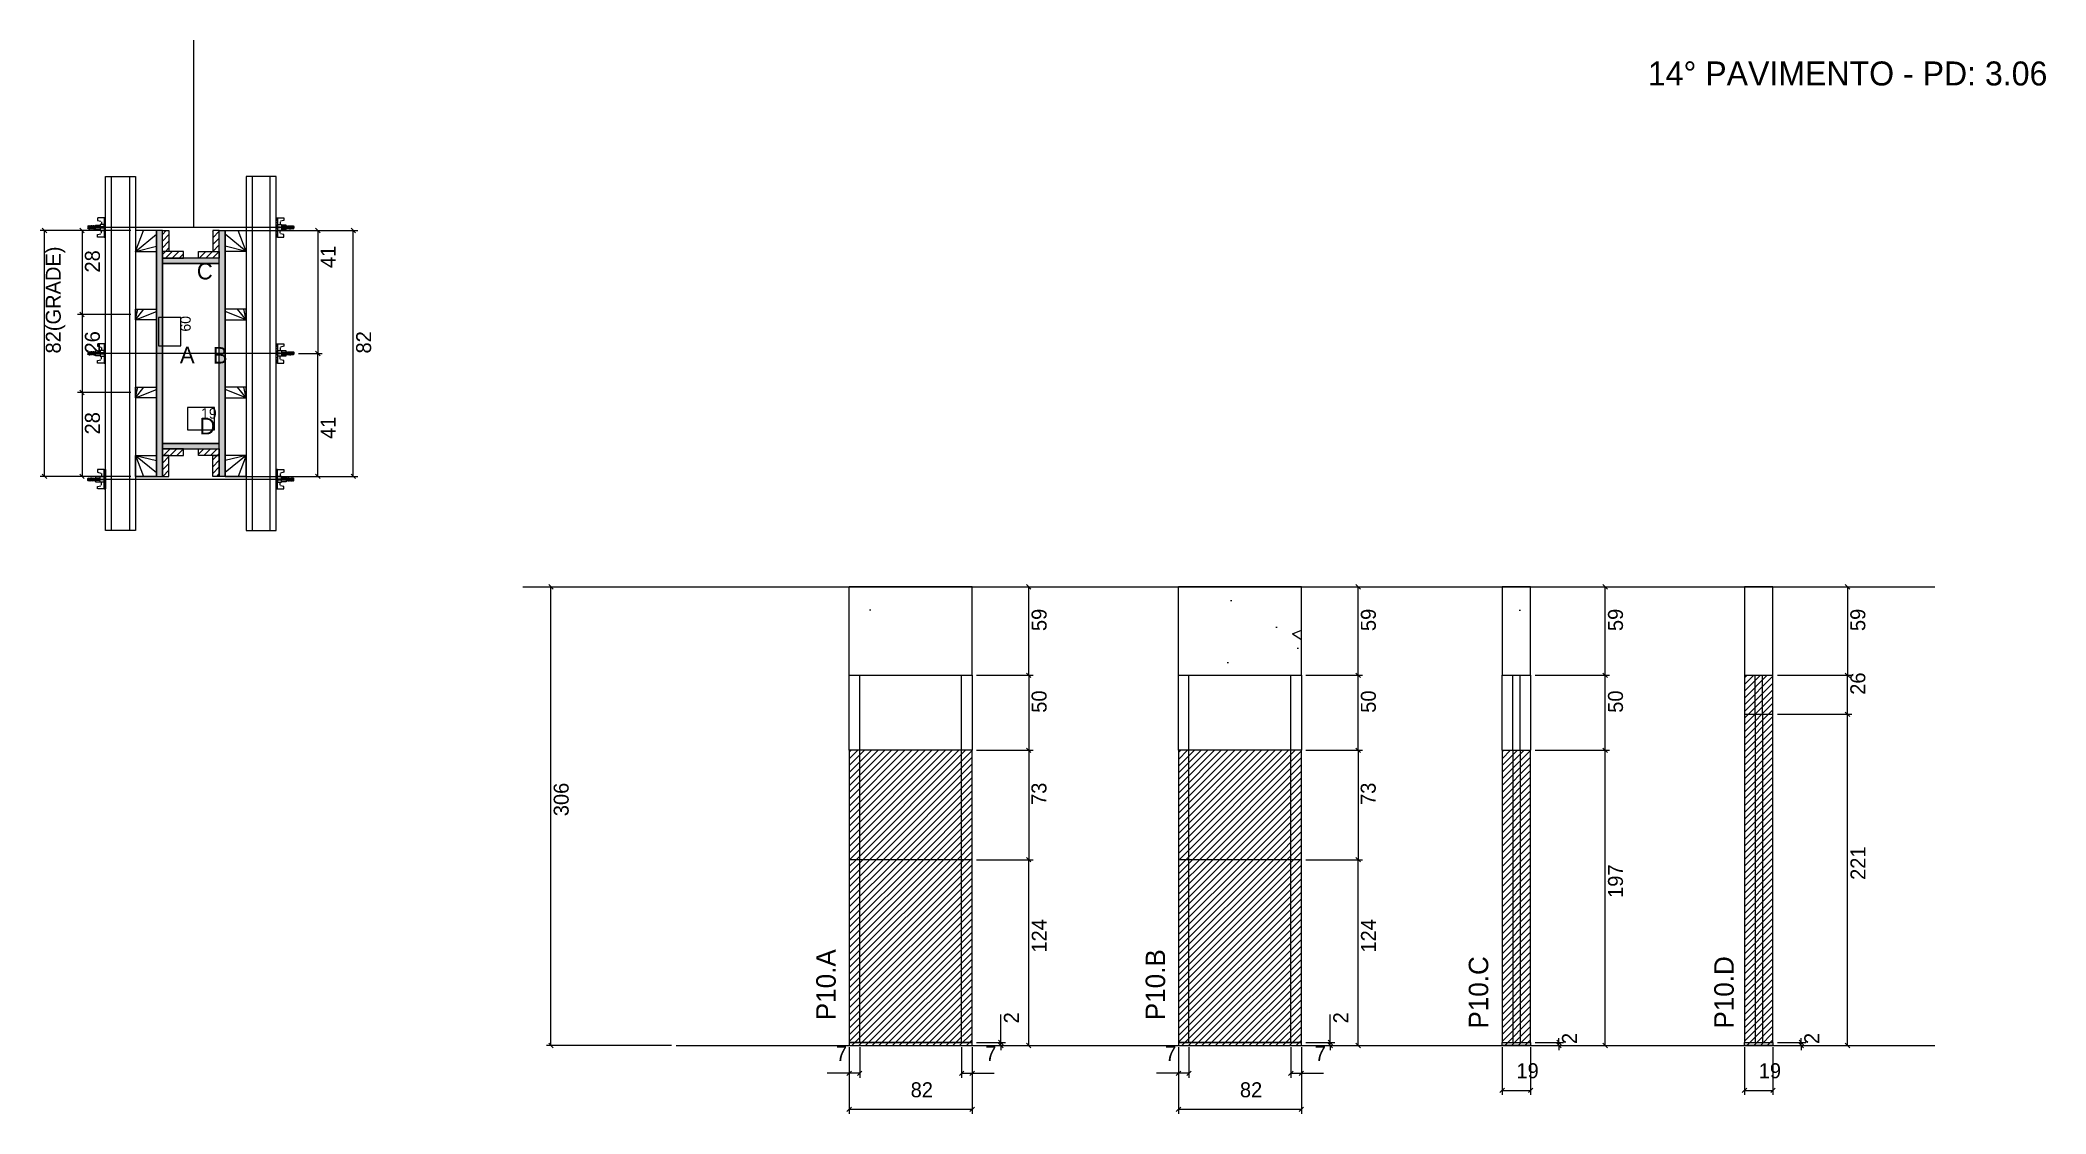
# Model space of a CAD drawing. Header units: metres. Extents: x 4195 to 5533, y 8539 to 9255.
import ezdxf

# ---------------------------------------------------------------- set-up
doc = ezdxf.new("R2010")
doc.units = ezdxf.units.M
for name, color, linetype in [('00 - FELIPE', 7, 'Continuous'), ('CHAPA', 7, 'Continuous'), ('COTA', 7, 'Continuous'), ('Hachura', 7, 'Continuous'), ('Madeira', 7, 'Continuous'), ('NIVEL 2° PAV.', 7, 'Continuous'), ('NOMENCLATURA', 7, 'Continuous'), ('Nível', 7, 'Continuous'), ('Painéis', 7, 'Continuous'), ('Perfil Metálico', 7, 'Continuous'), ('SARR_2.2x7', 7, 'Continuous'), ('SARRAFO', 7, 'Continuous'), ('Texto Seção', 7, 'Continuous'), ('TEXTO_GERAL', 7, 'Continuous')]:
    doc.layers.add(name, color=color, linetype=linetype)

msp = doc.modelspace()

# ---------------------------------------------------------------- hatches: boundary and pattern name
at = {"layer": 'COTA'}
h = msp.add_hatch(dxfattribs=at)
h.set_pattern_fill('AR-CONC')
h.paths.add_polyline_path([(4816.8, 8890.7), (4734.8, 8890.7), (4734.8, 8831.7), (4816.8, 8831.7), (4816.8, 8890.7)])
h = msp.add_hatch(dxfattribs=at)
h.set_pattern_fill('AR-CONC')
h.paths.add_polyline_path([(5036.5, 8890.7), (4954.5, 8890.7), (4954.5, 8831.7), (5025.5, 8831.7), (5036.5, 8831.7), (5036.5, 8890.7)])
h = msp.add_hatch(dxfattribs=at)
h.set_pattern_fill('AR-CONC')
h.paths.add_polyline_path([(5189.5, 8890.7), (5170.5, 8890.7), (5170.5, 8831.7), (5189.5, 8831.7), (5189.5, 8890.7)])
h = msp.add_hatch(dxfattribs=at)
h.set_pattern_fill('AR-CONC')
h.paths.add_polyline_path([(5351.2, 8890.7), (5332.2, 8890.7), (5332.2, 8831.7), (5351.2, 8831.7), (5351.2, 8890.7)])
at = {"layer": 'Hachura'}
h = msp.add_hatch(color=7, dxfattribs=at)
h.dxf.hatch_style = 1
h.paths.add_polyline_path([(4276.5, 9128.4), (4272.5, 9128.4), (4272.5, 8964.4), (4276.5, 8964.4), (4276.5, 9128.4)])
h = msp.add_hatch(color=7, dxfattribs=at)
h.dxf.hatch_style = 1
h.paths.add_polyline_path([(4276.5, 9128.4), (4272.5, 9128.4), (4272.5, 8964.4), (4276.5, 8964.4), (4276.5, 9128.4)])
h = msp.add_hatch(dxfattribs=at)
h.set_pattern_fill('ANSI31')
h.paths.add_polyline_path([(4276.5, 9114.4), (4280.9, 9114.4), (4280.9, 9128.4), (4276.5, 9128.4), (4276.5, 9114.4)])
h = msp.add_hatch(dxfattribs=at)
h.set_pattern_fill('ANSI31')
h.paths.add_polyline_path([(4314.5, 9114.4), (4310.1, 9114.4), (4310.1, 9128.4), (4314.5, 9128.4), (4314.5, 9114.4)])
h = msp.add_hatch(color=7, dxfattribs=at)
h.dxf.hatch_style = 1
h.paths.add_polyline_path([(4314.5, 9128.4), (4318.5, 9128.4), (4318.5, 8964.4), (4314.5, 8964.4), (4314.5, 9128.4)])
h = msp.add_hatch(color=7, dxfattribs=at)
h.dxf.hatch_style = 1
h.paths.add_polyline_path([(4314.5, 9128.4), (4318.5, 9128.4), (4318.5, 8964.4), (4314.5, 8964.4), (4314.5, 9128.4)])
h = msp.add_hatch(dxfattribs=at)
h.set_pattern_fill('ANSI31')
h.paths.add_polyline_path([(4276.5, 9110), (4276.5, 9114.4), (4290.5, 9114.4), (4290.5, 9110), (4276.5, 9110)])
h = msp.add_hatch(dxfattribs=at)
h.set_pattern_fill('ANSI31')
h.paths.add_polyline_path([(4314.5, 9110), (4314.5, 9114.4), (4300.5, 9114.4), (4300.5, 9110), (4314.5, 9110)])
h = msp.add_hatch(color=7, dxfattribs=at)
h.dxf.hatch_style = 1
h.paths.add_polyline_path([(4314.5, 9106.4), (4314.5, 9110), (4276.5, 9110), (4276.5, 9106.4), (4314.5, 9106.4)])
h = msp.add_hatch(color=7, dxfattribs=at)
h.dxf.hatch_style = 1
h.paths.add_polyline_path([(4314.5, 9106.4), (4314.5, 9110), (4276.5, 9110), (4276.5, 9106.4), (4314.5, 9106.4)])
h = msp.add_hatch(color=7, dxfattribs=at)
h.dxf.hatch_style = 1
h.paths.add_polyline_path([(4314.5, 8982.8), (4314.5, 8986.4), (4276.5, 8986.4), (4276.5, 8982.8), (4314.5, 8982.8)])
h = msp.add_hatch(color=7, dxfattribs=at)
h.dxf.hatch_style = 1
h.paths.add_polyline_path([(4314.5, 8982.8), (4314.5, 8986.4), (4276.5, 8986.4), (4276.5, 8982.8), (4314.5, 8982.8)])
h = msp.add_hatch(dxfattribs=at)
h.set_pattern_fill('ANSI31')
h.paths.add_polyline_path([(4276.5, 8978.4), (4276.5, 8982.8), (4290.5, 8982.8), (4290.5, 8978.4), (4276.5, 8978.4)])
h = msp.add_hatch(dxfattribs=at)
h.set_pattern_fill('ANSI31')
h.paths.add_polyline_path([(4314.5, 8978.4), (4314.5, 8982.8), (4300.5, 8982.8), (4300.5, 8978.4), (4314.5, 8978.4)])
h = msp.add_hatch(dxfattribs=at)
h.set_pattern_fill('ANSI31')
h.paths.add_polyline_path([(4276.5, 8978.4), (4280.9, 8978.4), (4280.9, 8964.4), (4276.5, 8964.4), (4276.5, 8978.4)])
h = msp.add_hatch(dxfattribs=at)
h.set_pattern_fill('ANSI31')
h.paths.add_polyline_path([(4314.5, 8978.4), (4310.1, 8978.4), (4310.1, 8964.4), (4314.5, 8964.4), (4314.5, 8978.4)])
h = msp.add_hatch(dxfattribs=at)
h.set_pattern_fill('ANSI31')
h.paths.add_polyline_path([(5351.2, 8584.7), (5351.2, 8831.7), (5332.2, 8831.7), (5332.2, 8584.7), (5351.2, 8584.7)])
h = msp.add_hatch(dxfattribs=at)
h.set_pattern_fill('ANSI31')
h.paths.add_polyline_path([(4816.8, 8708.7), (4816.8, 8781.7), (4734.8, 8781.7), (4734.8, 8708.7), (4816.8, 8708.7), (4816.8, 8708.7)])
h = msp.add_hatch(dxfattribs=at)
h.set_pattern_fill('ANSI31')
h.paths.add_polyline_path([(5036.5, 8708.7), (5036.5, 8781.7), (4954.5, 8781.7), (4954.5, 8708.7), (5036.5, 8708.7), (5036.5, 8708.7)])
h = msp.add_hatch(dxfattribs=at)
h.set_pattern_fill('ANSI31')
h.paths.add_polyline_path([(5189.5, 8584.7), (5189.5, 8781.7), (5170.5, 8781.7), (5170.5, 8584.7), (5189.5, 8584.7)])
h = msp.add_hatch(dxfattribs=at)
h.set_pattern_fill('ANSI31')
h.paths.add_polyline_path([(4816.8, 8708.7), (4734.8, 8708.7), (4734.8, 8584.7), (4816.8, 8584.7), (4816.8, 8708.7), (4816.8, 8708.7)])
h = msp.add_hatch(dxfattribs=at)
h.set_pattern_fill('ANSI31')
h.paths.add_polyline_path([(5036.5, 8708.7), (4954.5, 8708.7), (4954.5, 8584.7), (5036.5, 8584.7), (5036.5, 8708.7)])

# ---------------------------------------------------------------- linework, layer by layer
at = {"layer": '00 - FELIPE', "color": 4, "lineweight": 25}
for p, q in [((5354.2, 8890.7), (5403.9, 8890.7)), ((5400.9, 8890.7), (5400.9, 8831.7)), ((5354.2, 8831.7), (5403.9, 8831.7))]:
    msp.add_line(p, q, dxfattribs=at)
at = {"layer": '00 - FELIPE', "color": 0, "lineweight": 25}
for p, q in [((5402.4, 8889.2), (5399.4, 8892.2)), ((5399.4, 8833.2), (5402.4, 8830.2))]:
    msp.add_line(p, q, dxfattribs=at)
at = {"layer": 'CHAPA', "color": 1, "lineweight": 25}
for points in [[(4276.5, 9128.4), (4272.5, 9128.4), (4272.5, 8964.4), (4276.5, 8964.4)], [(4276.5, 9128.4), (4272.5, 9128.4), (4272.5, 8964.4), (4276.5, 8964.4)], [(4314.5, 9128.4), (4318.5, 9128.4), (4318.5, 8964.4), (4314.5, 8964.4)], [(4314.5, 9128.4), (4318.5, 9128.4), (4318.5, 8964.4), (4314.5, 8964.4)], [(4314.5, 9106.4), (4314.5, 9110), (4276.5, 9110), (4276.5, 9106.4)], [(4314.5, 9106.4), (4314.5, 9110), (4276.5, 9110), (4276.5, 9106.4)], [(4314.5, 8982.8), (4314.5, 8986.4), (4276.5, 8986.4), (4276.5, 8982.8)], [(4314.5, 8982.8), (4314.5, 8986.4), (4276.5, 8986.4), (4276.5, 8982.8)]]:
    msp.add_lwpolyline(points, close=True, dxfattribs=at)
at = {"layer": 'COTA', "color": 241, "lineweight": 25}
for p, q in [((4255.5, 9128.4), (4194.9, 9128.4)), ((4197.9, 8964.4), (4197.9, 9128.4)), ((4255.5, 9128.4), (4219.9, 9128.4)), ((4222.9, 9128.4), (4222.9, 9072.4)), ((4321.5, 9128.4), (4406.9, 9128.4)), ((4355.5, 9128.4), (4383.2, 9128.4)), ((4380.2, 9128.4), (4380.2, 9046.4)), ((4403.9, 8964.4), (4403.9, 9128.4)), ((4255.5, 9072.4), (4219.9, 9072.4)), ((4255.5, 9072.4), (4219.9, 9072.4)), ((4222.9, 9072.4), (4222.9, 9020.4)), ((4367.3, 9046.4), (4383.2, 9046.4)), ((4367.3, 9046.4), (4383.2, 9046.4)), ((4380.2, 8964.4), (4380.2, 9046.4)), ((4255.5, 9020.4), (4219.9, 9020.4)), ((4255.5, 9020.4), (4219.9, 9020.4)), ((4222.9, 9020.4), (4222.9, 8964.4)), ((4255.5, 8964.4), (4194.9, 8964.4)), ((4255.5, 8964.4), (4219.9, 8964.4)), ((4321.5, 8964.4), (4406.9, 8964.4)), ((4355.5, 8964.4), (4383.2, 8964.4)), ((4816.8, 8890.7), (4734.8, 8890.7)), ((4734.8, 8831.7), (4734.8, 8890.7)), ((4816.8, 8831.7), (4816.8, 8890.7)), ((5036.5, 8890.7), (4954.5, 8890.7)), ((4954.5, 8781.7), (4954.5, 8890.7)), ((5036.5, 8831.7), (5036.5, 8890.7))]:
    msp.add_line(p, q, dxfattribs=at)
at = {"layer": 'COTA', "color": 0, "lineweight": 25}
for p, q in [((4199.4, 9126.9), (4196.4, 9129.9)), ((4224.4, 9126.9), (4221.4, 9129.9)), ((4381.7, 9126.9), (4378.7, 9129.9)), ((4405.4, 9126.9), (4402.4, 9129.9)), ((4221.4, 9073.9), (4224.4, 9070.9)), ((4224.4, 9070.9), (4221.4, 9073.9)), ((4381.7, 9044.9), (4378.7, 9047.9)), ((4378.7, 9047.9), (4381.7, 9044.9)), ((4221.4, 9021.9), (4224.4, 9018.9)), ((4224.4, 9018.9), (4221.4, 9021.9)), ((4196.4, 8965.9), (4199.4, 8962.9)), ((4221.4, 8965.9), (4224.4, 8962.9)), ((4378.7, 8965.9), (4381.7, 8962.9)), ((4402.4, 8965.9), (4405.4, 8962.9)), ((4856.1, 8889.2), (4853.1, 8892.2)), ((5240.7, 8889.2), (5237.7, 8892.2)), ((4853.1, 8833.2), (4856.1, 8830.2)), ((5075.9, 8830.2), (5072.9, 8833.2)), ((5237.7, 8833.2), (5240.7, 8830.2)), ((5402.4, 8830.2), (5399.4, 8833.2)), ((5399.4, 8807.2), (5402.4, 8804.2)), ((5402.4, 8804.2), (5399.4, 8807.2)), ((4856.1, 8780.2), (4853.1, 8783.2)), ((5075.9, 8780.2), (5072.9, 8783.2)), ((5072.9, 8783.2), (5075.9, 8780.2)), ((5240.7, 8780.2), (5237.7, 8783.2)), ((4856.1, 8707.2), (4853.1, 8710.2)), ((4853.1, 8710.2), (4856.1, 8707.2)), ((5075.9, 8707.2), (5072.9, 8710.2)), ((5072.9, 8710.2), (5075.9, 8707.2)), ((4834.5, 8588.2), (4837.5, 8585.2)), ((4837.5, 8583.2), (4834.5, 8586.2)), ((4853.1, 8586.2), (4856.1, 8583.2)), ((5054.3, 8588.2), (5057.3, 8585.2)), ((5057.3, 8583.2), (5054.3, 8586.2)), ((5072.9, 8586.2), (5075.9, 8583.2)), ((5206.9, 8588.2), (5209.9, 8585.2)), ((5209.9, 8583.2), (5206.9, 8586.2)), ((5237.7, 8586.2), (5240.7, 8583.2)), ((5368.6, 8588.2), (5371.6, 8585.2)), ((5371.6, 8583.2), (5368.6, 8586.2)), ((5399.4, 8586.2), (5402.4, 8583.2)), ((4736.3, 8567.7), (4733.3, 8564.7)), ((4740.3, 8564.7), (4743.3, 8567.7)), ((4811.3, 8567.7), (4808.3, 8564.7)), ((4815.3, 8564.7), (4818.3, 8567.7)), ((4956, 8567.7), (4953, 8564.7)), ((4960, 8564.7), (4963, 8567.7)), ((5031, 8567.7), (5028, 8564.7)), ((5035, 8564.7), (5038, 8567.7)), ((5172, 8556.3), (5169, 8553.3)), ((5188, 8553.3), (5191, 8556.3)), ((5333.7, 8556.3), (5330.7, 8553.3)), ((5349.7, 8553.3), (5352.7, 8556.3)), ((4736.3, 8543.6), (4733.3, 8540.6)), ((4815.3, 8540.6), (4818.3, 8543.6)), ((4956, 8543.6), (4953, 8540.6)), ((5035, 8540.6), (5038, 8543.6))]:
    msp.add_line(p, q, dxfattribs=at)
at = {"layer": 'COTA', "color": 180, "lineweight": 25}
for p, q in [((4288.9, 9070.5), (4273.9, 9070.5)), ((4273.9, 9070.5), (4273.9, 9051.5)), ((4288.9, 9051.5), (4288.9, 9070.5)), ((4273.9, 9051.5), (4288.9, 9051.5)), ((4311.3, 9010.4), (4293.3, 9010.4)), ((4293.3, 9010.4), (4293.3, 8995.4)), ((4311.3, 8995.4), (4311.3, 9010.4)), ((4293.3, 8995.4), (4311.3, 8995.4))]:
    msp.add_line(p, q, dxfattribs=at)
at = {"layer": 'COTA', "color": 4, "lineweight": 25}
for p, q in [((4819.8, 8890.7), (4857.6, 8890.7)), ((4854.6, 8831.7), (4854.6, 8890.7)), ((5192.5, 8890.7), (5242.2, 8890.7)), ((5239.2, 8831.7), (5239.2, 8890.7)), ((4819.8, 8831.7), (4857.6, 8831.7)), ((5039.5, 8831.7), (5077.4, 8831.7)), ((5074.4, 8781.7), (5074.4, 8831.7)), ((5192.5, 8831.7), (5242.2, 8831.7)), ((5354.2, 8831.7), (5403.9, 8831.7)), ((5400.9, 8805.7), (5400.9, 8831.7)), ((5354.2, 8805.7), (5403.9, 8805.7)), ((5354.2, 8805.7), (5403.9, 8805.7)), ((5400.9, 8584.7), (5400.9, 8805.7)), ((4819.8, 8781.7), (4857.6, 8781.7)), ((4854.6, 8781.7), (4854.6, 8708.7)), ((5039.5, 8781.7), (5077.4, 8781.7)), ((5039.5, 8781.7), (5077.4, 8781.7)), ((5074.4, 8781.7), (5074.4, 8708.7)), ((5192.5, 8781.7), (5242.2, 8781.7)), ((5239.2, 8584.7), (5239.2, 8781.7)), ((4819.8, 8708.7), (4857.6, 8708.7)), ((4819.8, 8708.7), (4857.6, 8708.7)), ((4854.6, 8584.7), (4854.6, 8708.7)), ((5039.5, 8708.7), (5077.4, 8708.7)), ((5039.5, 8708.7), (5077.4, 8708.7)), ((5074.4, 8584.7), (5074.4, 8708.7)), ((4836, 8586.7), (4836, 8605.5)), ((5055.8, 8586.7), (5055.8, 8605.5)), ((4734.8, 8583.7), (4734.8, 8539.1)), ((4734.8, 8581.7), (4734.8, 8563.2)), ((4741.8, 8583.7), (4741.8, 8563.2)), ((4809.8, 8583.7), (4809.8, 8563.2)), ((4816.8, 8583.7), (4816.8, 8539.1)), ((4816.8, 8581.7), (4816.8, 8563.2)), ((4819.8, 8586.7), (4839, 8586.7)), ((4819.8, 8584.7), (4839, 8584.7)), ((4819.8, 8584.7), (4857.6, 8584.7)), ((4836, 8584.7), (4836, 8586.7)), ((4836, 8584.7), (4836, 8581.7)), ((4954.5, 8583.7), (4954.5, 8539.1)), ((4954.5, 8581.7), (4954.5, 8563.2)), ((4961.5, 8583.7), (4961.5, 8563.2)), ((5029.5, 8583.7), (5029.5, 8563.2)), ((5036.5, 8583.7), (5036.5, 8539.1)), ((5036.5, 8581.7), (5036.5, 8563.2)), ((5039.5, 8586.7), (5058.8, 8586.7)), ((5039.5, 8584.7), (5058.8, 8584.7)), ((5039.5, 8584.7), (5077.4, 8584.7)), ((5055.8, 8584.7), (5055.8, 8586.7)), ((5055.8, 8584.7), (5055.8, 8581.7)), ((5170.5, 8583.7), (5170.5, 8551.8)), ((5189.5, 8583.7), (5189.5, 8551.8)), ((5192.5, 8586.7), (5211.4, 8586.7)), ((5192.5, 8584.7), (5211.4, 8584.7)), ((5192.5, 8584.7), (5242.2, 8584.7)), ((5208.4, 8586.7), (5208.4, 8589.7)), ((5208.4, 8584.7), (5208.4, 8586.7)), ((5208.4, 8584.7), (5208.4, 8581.7)), ((5332.2, 8583.7), (5332.2, 8551.8)), ((5351.2, 8583.7), (5351.2, 8551.8)), ((5354.2, 8586.7), (5373.1, 8586.7)), ((5354.2, 8584.7), (5373.1, 8584.7)), ((5354.2, 8584.7), (5403.9, 8584.7)), ((5370.1, 8586.7), (5370.1, 8589.7)), ((5370.1, 8584.7), (5370.1, 8586.7)), ((5370.1, 8584.7), (5370.1, 8581.7)), ((4734.8, 8566.2), (4720.1, 8566.2)), ((4741.8, 8566.2), (4734.8, 8566.2)), ((4809.8, 8566.2), (4816.8, 8566.2)), ((4816.8, 8566.2), (4831.5, 8566.2)), ((4954.5, 8566.2), (4939.8, 8566.2)), ((4961.5, 8566.2), (4954.5, 8566.2)), ((5029.5, 8566.2), (5036.5, 8566.2)), ((5036.5, 8566.2), (5051.2, 8566.2)), ((5170.5, 8554.8), (5189.5, 8554.8)), ((5332.2, 8554.8), (5351.2, 8554.8)), ((4816.8, 8542.1), (4734.8, 8542.1)), ((5036.5, 8542.1), (4954.5, 8542.1))]:
    msp.add_line(p, q, dxfattribs=at)
at = {"layer": 'COTA', "color": 241, "lineweight": 25}
for points in [[(5189.5, 8831.7), (5189.5, 8890.7), (5170.5, 8890.7), (5170.5, 8831.7)], [(5351.2, 8831.7), (5351.2, 8890.7), (5332.2, 8890.7), (5332.2, 8831.7)]]:
    msp.add_lwpolyline(points, dxfattribs=at)
at = {"layer": 'Hachura', "color": 0, "lineweight": 9}
for p, q in [((4227, 9131.5), (4226.7, 9131.2)), ((4226.7, 9131.2), (4226.7, 9129.9)), ((4227, 9129.5), (4226.7, 9129.9)), ((4227.3, 9131.5), (4227, 9131.5)), ((4227, 9129.5), (4227, 9131.5)), ((4227.7, 9129.5), (4227, 9130.8)), ((4227.6, 9129.4), (4227, 9130.6)), ((4227, 9130.1), (4227.3, 9129.4)), ((4227, 9129.8), (4227.1, 9129.5)), ((4227.3, 9131.5), (4228.3, 9129.5)), ((4227.3, 9131.5), (4228.3, 9129.5)), ((4227.4, 9131.5), (4228.5, 9129.4)), ((4228.7, 9129.4), (4227.7, 9131.6)), ((4227.7, 9129.5), (4228.3, 9129.5)), ((4228.5, 9131.5), (4227.8, 9131.5)), ((4228.8, 9129.5), (4227.8, 9131.5)), ((4228.5, 9131.5), (4229.5, 9129.5)), ((4228.6, 9131.5), (4229.7, 9129.4)), ((4229.9, 9129.4), (4228.8, 9131.6)), ((4229.5, 9129.5), (4228.8, 9129.5)), ((4229.7, 9131.5), (4229, 9131.5)), ((4230, 9129.5), (4229, 9131.5)), ((4229.2, 9131.5), (4229, 9131.5)), ((4229.7, 9131.5), (4230.6, 9129.5)), ((4229.7, 9131.5), (4230.8, 9129.4)), ((4231.1, 9129.4), (4230, 9131.6)), ((4230.2, 9129.5), (4230, 9129.5)), ((4230.8, 9131.5), (4230.2, 9131.5)), ((4231.1, 9129.5), (4230.2, 9131.5)), ((4230.2, 9129.5), (4230.6, 9129.5)), ((4230.8, 9131.5), (4231.8, 9129.5)), ((4231.8, 9130.3), (4231.1, 9131.6)), ((4231.1, 9129.5), (4231.8, 9129.5)), ((4231.8, 9130.6), (4231.3, 9131.5)), ((4231.8, 9131.5), (4231.3, 9131.5)), ((4231.8, 9128.8), (4231.8, 9132.1)), ((4231.8, 9128.8), (4231.8, 9132.1)), ((4231.8, 9132.1), (4235, 9132.1)), ((4231.8, 9131.1), (4235, 9131.1)), ((4231.8, 9129.5), (4235, 9129.5)), ((4235, 9128.8), (4231.8, 9128.8)), ((4233.3, 9136.9), (4233.3, 9135.2)), ((4233.3, 9135.2), (4235.5, 9134.6)), ((4238.5, 9136.9), (4233.4, 9136.9)), ((4235, 9132.4), (4235, 9128.5)), ((4237.6, 9132.4), (4235, 9132.4)), ((4235, 9128.5), (4235, 9128.8)), ((4235, 9128.5), (4235, 9128.8)), ((4235, 9128.5), (4237.6, 9128.5)), ((4237.6, 9130.8), (4235.6, 9130.8)), ((4235.6, 9130.2), (4237.6, 9130.2)), ((4235.8, 9134.3), (4235.8, 9132.4)), ((4235.8, 9126.6), (4235.8, 9128.5)), ((4237.6, 9136.9), (4237.6, 9124)), ((4237.6, 9136.9), (4237.6, 9131.7)), ((4237.6, 9136.7), (4238.5, 9136.7)), ((4237.6, 9136.5), (4238.5, 9136.5)), ((4237.6, 9136.2), (4238.5, 9136.2)), ((4237.6, 9135.7), (4238.5, 9135.7)), ((4237.6, 9134.9), (4238.5, 9134.9)), ((4237.6, 9133.5), (4238.5, 9133.5)), ((4237.6, 9130.4), (4237.6, 9132.4)), ((4237.6, 9131.7), (4237.6, 9131.1)), ((4237.6, 9130.4), (4238.5, 9130.4)), ((4237.9, 9131.4), (4237.7, 9131.4)), ((4237.7, 9129.5), (4238.1, 9129.5)), ((4238.3, 9131.4), (4237.9, 9131.4)), ((4238.5, 9124), (4238.5, 9136.9)), ((4238.5, 9124.9), (4238.5, 9132.8)), ((4352.5, 9124), (4352.5, 9136.9)), ((4352.5, 9136.9), (4357.6, 9136.9)), ((4353.4, 9136.7), (4352.5, 9136.7)), ((4353.4, 9136.5), (4352.5, 9136.5)), ((4353.4, 9136.2), (4352.5, 9136.2)), ((4353.4, 9135.7), (4352.5, 9135.7)), ((4353.4, 9134.9), (4352.5, 9134.9)), ((4353.4, 9133.5), (4352.5, 9133.5)), ((4352.5, 9124.9), (4352.5, 9132.8)), ((4353.4, 9130.4), (4352.5, 9130.4)), ((4352.6, 9131.4), (4353.1, 9131.4)), ((4353.3, 9129.5), (4352.8, 9129.5)), ((4353.1, 9131.4), (4353.3, 9131.4)), ((4353.4, 9136.9), (4353.4, 9124)), ((4353.4, 9136.9), (4353.4, 9131.7)), ((4353.4, 9130.4), (4353.4, 9132.4)), ((4353.4, 9132.4), (4356, 9132.4)), ((4353.4, 9131.7), (4353.4, 9131.1)), ((4353.4, 9130.8), (4355.4, 9130.8)), ((4355.4, 9130.2), (4353.4, 9130.2)), ((4356, 9128.5), (4353.4, 9128.5)), ((4355.2, 9134.3), (4355.2, 9132.4)), ((4355.2, 9126.6), (4355.2, 9128.5)), ((4357.6, 9135.2), (4355.4, 9134.6)), ((4356, 9132.4), (4356, 9128.5)), ((4359.2, 9132.1), (4356, 9132.1)), ((4359.2, 9131.1), (4356, 9131.1)), ((4359.2, 9129.5), (4356, 9129.5)), ((4356, 9128.8), (4359.2, 9128.8)), ((4356, 9128.5), (4356, 9128.8)), ((4356, 9128.5), (4356, 9128.8)), ((4357.6, 9136.9), (4357.6, 9135.2)), ((4359.1, 9128.8), (4359.1, 9132.1)), ((4359.2, 9128.8), (4359.2, 9132.1)), ((4359.2, 9130.3), (4359.8, 9131.6)), ((4360.2, 9131.5), (4359.2, 9129.5)), ((4359.2, 9130.6), (4359.6, 9131.5)), ((4359.2, 9131.5), (4359.6, 9131.5)), ((4359.8, 9129.5), (4359.2, 9129.5)), ((4359.8, 9129.5), (4360.8, 9131.5)), ((4359.9, 9129.4), (4361, 9131.6)), ((4361.2, 9131.5), (4360.1, 9129.4)), ((4360.2, 9131.5), (4360.8, 9131.5)), ((4361.3, 9131.5), (4360.4, 9129.5)), ((4360.8, 9129.5), (4360.4, 9129.5)), ((4360.8, 9129.5), (4361, 9129.5)), ((4361, 9129.5), (4362, 9131.5)), ((4361.1, 9129.4), (4362.1, 9131.6)), ((4361.3, 9131.5), (4362, 9131.5)), ((4362.4, 9131.5), (4361.3, 9129.4)), ((4362.5, 9131.5), (4361.5, 9129.5)), ((4361.5, 9129.5), (4362.2, 9129.5)), ((4361.8, 9131.5), (4362, 9131.5)), ((4362.2, 9129.4), (4363.3, 9131.6)), ((4362.2, 9129.5), (4363.1, 9131.5)), ((4362.5, 9131.5), (4363.1, 9131.5)), ((4363.6, 9131.5), (4362.5, 9129.4)), ((4363.6, 9131.5), (4362.7, 9129.5)), ((4363.6, 9131.5), (4362.7, 9129.5)), ((4363.3, 9129.5), (4362.7, 9129.5)), ((4363.3, 9129.5), (4364, 9130.8)), ((4363.4, 9129.4), (4364, 9130.6)), ((4363.6, 9131.5), (4364, 9131.5)), ((4364, 9130.1), (4363.6, 9129.4)), ((4364, 9129.8), (4363.8, 9129.5)), ((4364, 9131.5), (4364.3, 9131.2)), ((4364, 9129.5), (4364, 9131.5)), ((4364, 9129.5), (4364.3, 9129.9)), ((4364.3, 9131.2), (4364.3, 9129.9)), ((4233.3, 9125.7), (4235.5, 9126.2)), ((4233.3, 9124), (4233.3, 9125.7)), ((4237.6, 9124), (4233.3, 9124)), ((4237.6, 9127.4), (4238.5, 9127.4)), ((4237.6, 9126), (4238.5, 9126)), ((4237.6, 9125.1), (4238.5, 9125.1)), ((4237.6, 9124.7), (4238.5, 9124.7)), ((4237.6, 9124.3), (4238.5, 9124.3)), ((4237.6, 9124.1), (4238.5, 9124.1)), ((4237.6, 9124), (4238.5, 9124)), ((4353.4, 9127.4), (4352.5, 9127.4)), ((4353.4, 9126), (4352.5, 9126)), ((4353.4, 9125.1), (4352.5, 9125.1)), ((4353.4, 9124.7), (4352.5, 9124.7)), ((4353.4, 9124.3), (4352.5, 9124.3)), ((4353.4, 9124.1), (4352.5, 9124.1)), ((4353.4, 9124), (4352.5, 9124)), ((4353.4, 9124), (4357.6, 9124)), ((4357.6, 9125.7), (4355.4, 9126.2)), ((4357.6, 9124), (4357.6, 9125.7)), ((4227, 9047.5), (4226.7, 9047.2)), ((4227.3, 9047.5), (4227, 9047.5)), ((4227, 9045.5), (4227, 9047.5)), ((4227.3, 9047.5), (4228.3, 9045.5)), ((4227.3, 9047.5), (4228.3, 9045.5)), ((4227.4, 9047.5), (4228.5, 9045.4)), ((4228.7, 9045.4), (4227.7, 9047.6)), ((4228.5, 9047.5), (4227.8, 9047.5)), ((4228.8, 9045.5), (4227.8, 9047.5)), ((4228.5, 9047.5), (4229.5, 9045.5)), ((4228.6, 9047.5), (4229.7, 9045.4)), ((4229.9, 9045.4), (4228.8, 9047.6)), ((4229.7, 9047.5), (4229, 9047.5)), ((4230, 9045.5), (4229, 9047.5)), ((4229.2, 9047.5), (4229, 9047.5)), ((4229.7, 9047.5), (4230.6, 9045.5)), ((4229.7, 9047.5), (4230.8, 9045.4)), ((4231.1, 9045.4), (4230, 9047.6)), ((4230.8, 9047.5), (4230.2, 9047.5)), ((4231.1, 9045.5), (4230.2, 9047.5)), ((4230.8, 9047.5), (4231.8, 9045.5)), ((4231.8, 9046.3), (4231.1, 9047.6)), ((4231.8, 9046.6), (4231.3, 9047.5)), ((4231.8, 9047.5), (4231.3, 9047.5)), ((4231.8, 9044.8), (4231.8, 9048.1)), ((4231.8, 9044.8), (4231.8, 9048.1)), ((4231.8, 9048.1), (4235, 9048.1)), ((4233.3, 9052.9), (4233.3, 9051.2)), ((4233.3, 9051.2), (4235.5, 9050.6)), ((4238.5, 9052.9), (4233.4, 9052.9)), ((4235, 9048.4), (4235, 9044.5)), ((4237.6, 9048.4), (4235, 9048.4)), ((4235.8, 9050.3), (4235.8, 9048.4)), ((4237.6, 9052.9), (4237.6, 9040)), ((4237.6, 9052.9), (4237.6, 9047.7)), ((4237.6, 9052.7), (4238.5, 9052.7)), ((4237.6, 9052.5), (4238.5, 9052.5)), ((4237.6, 9052.2), (4238.5, 9052.2)), ((4237.6, 9051.7), (4238.5, 9051.7)), ((4237.6, 9050.9), (4238.5, 9050.9)), ((4237.6, 9049.5), (4238.5, 9049.5)), ((4237.6, 9046.4), (4237.6, 9048.4)), ((4237.6, 9047.7), (4237.6, 9047.1)), ((4237.9, 9047.4), (4237.7, 9047.4)), ((4238.3, 9047.4), (4237.9, 9047.4)), ((4238.5, 9040), (4238.5, 9052.9)), ((4238.5, 9040.9), (4238.5, 9048.8)), ((4352.5, 9040), (4352.5, 9052.9)), ((4352.5, 9052.9), (4357.6, 9052.9)), ((4353.4, 9052.7), (4352.5, 9052.7)), ((4353.4, 9052.5), (4352.5, 9052.5)), ((4353.4, 9052.2), (4352.5, 9052.2)), ((4353.4, 9051.7), (4352.5, 9051.7)), ((4353.4, 9050.9), (4352.5, 9050.9)), ((4353.4, 9049.5), (4352.5, 9049.5)), ((4352.5, 9040.9), (4352.5, 9048.8)), ((4352.6, 9047.4), (4353.1, 9047.4)), ((4353.1, 9047.4), (4353.3, 9047.4)), ((4353.4, 9052.9), (4353.4, 9040)), ((4353.4, 9052.9), (4353.4, 9047.7)), ((4353.4, 9046.4), (4353.4, 9048.4)), ((4353.4, 9048.4), (4356, 9048.4)), ((4353.4, 9047.7), (4353.4, 9047.1)), ((4355.2, 9050.3), (4355.2, 9048.4)), ((4357.6, 9051.2), (4355.4, 9050.6)), ((4356, 9048.4), (4356, 9044.5)), ((4359.2, 9048.1), (4356, 9048.1)), ((4357.6, 9052.9), (4357.6, 9051.2)), ((4359.1, 9044.8), (4359.1, 9048.1)), ((4359.2, 9044.8), (4359.2, 9048.1)), ((4359.2, 9046.3), (4359.8, 9047.6)), ((4360.2, 9047.5), (4359.2, 9045.5)), ((4359.2, 9046.6), (4359.6, 9047.5)), ((4359.2, 9047.5), (4359.6, 9047.5)), ((4359.8, 9045.5), (4360.8, 9047.5)), ((4359.9, 9045.4), (4361, 9047.6)), ((4361.2, 9047.5), (4360.1, 9045.4)), ((4360.2, 9047.5), (4360.8, 9047.5)), ((4361.3, 9047.5), (4360.4, 9045.5)), ((4361, 9045.5), (4362, 9047.5)), ((4361.1, 9045.4), (4362.1, 9047.6)), ((4361.3, 9047.5), (4362, 9047.5)), ((4362.4, 9047.5), (4361.3, 9045.4)), ((4362.5, 9047.5), (4361.5, 9045.5)), ((4361.8, 9047.5), (4362, 9047.5)), ((4362.2, 9045.4), (4363.3, 9047.6)), ((4362.2, 9045.5), (4363.1, 9047.5)), ((4362.5, 9047.5), (4363.1, 9047.5)), ((4363.6, 9047.5), (4362.5, 9045.4)), ((4363.6, 9047.5), (4362.7, 9045.5)), ((4363.6, 9047.5), (4362.7, 9045.5)), ((4363.6, 9047.5), (4364, 9047.5)), ((4364, 9047.5), (4364.3, 9047.2)), ((4364, 9045.5), (4364, 9047.5)), ((4226.7, 9047.2), (4226.7, 9045.9)), ((4227, 9045.5), (4226.7, 9045.9)), ((4227.7, 9045.5), (4227, 9046.8)), ((4227.6, 9045.4), (4227, 9046.6)), ((4227, 9046.1), (4227.3, 9045.4)), ((4227, 9045.8), (4227.1, 9045.5)), ((4227.7, 9045.5), (4228.3, 9045.5)), ((4229.5, 9045.5), (4228.8, 9045.5)), ((4230.2, 9045.5), (4230, 9045.5)), ((4230.2, 9045.5), (4230.6, 9045.5)), ((4231.1, 9045.5), (4231.8, 9045.5)), ((4231.8, 9047.1), (4235, 9047.1)), ((4231.8, 9045.5), (4235, 9045.5)), ((4235, 9044.8), (4231.8, 9044.8)), ((4233.3, 9041.7), (4235.5, 9042.2)), ((4233.3, 9040), (4233.3, 9041.7)), ((4237.6, 9040), (4233.3, 9040)), ((4235, 9044.5), (4235, 9044.8)), ((4235, 9044.5), (4235, 9044.8)), ((4235, 9044.5), (4237.6, 9044.5)), ((4237.6, 9046.8), (4235.6, 9046.8)), ((4235.6, 9046.2), (4237.6, 9046.2)), ((4235.8, 9042.6), (4235.8, 9044.5)), ((4237.6, 9046.4), (4238.5, 9046.4)), ((4237.6, 9043.4), (4238.5, 9043.4)), ((4237.6, 9042), (4238.5, 9042)), ((4237.6, 9041.1), (4238.5, 9041.1)), ((4237.6, 9040.7), (4238.5, 9040.7)), ((4237.6, 9040.3), (4238.5, 9040.3)), ((4237.6, 9040.1), (4238.5, 9040.1)), ((4237.6, 9040), (4238.5, 9040)), ((4237.7, 9045.5), (4238.1, 9045.5)), ((4353.4, 9046.4), (4352.5, 9046.4)), ((4353.4, 9043.4), (4352.5, 9043.4)), ((4353.4, 9042), (4352.5, 9042)), ((4353.4, 9041.1), (4352.5, 9041.1)), ((4353.4, 9040.7), (4352.5, 9040.7)), ((4353.4, 9040.3), (4352.5, 9040.3)), ((4353.4, 9040.1), (4352.5, 9040.1)), ((4353.4, 9040), (4352.5, 9040)), ((4353.3, 9045.5), (4352.8, 9045.5)), ((4353.4, 9046.8), (4355.4, 9046.8)), ((4355.4, 9046.2), (4353.4, 9046.2)), ((4356, 9044.5), (4353.4, 9044.5)), ((4353.4, 9040), (4357.6, 9040)), ((4355.2, 9042.6), (4355.2, 9044.5)), ((4357.6, 9041.7), (4355.4, 9042.2)), ((4359.2, 9047.1), (4356, 9047.1)), ((4359.2, 9045.5), (4356, 9045.5)), ((4356, 9044.8), (4359.2, 9044.8)), ((4356, 9044.5), (4356, 9044.8)), ((4356, 9044.5), (4356, 9044.8)), ((4357.6, 9040), (4357.6, 9041.7)), ((4359.8, 9045.5), (4359.2, 9045.5)), ((4360.8, 9045.5), (4360.4, 9045.5)), ((4360.8, 9045.5), (4361, 9045.5)), ((4361.5, 9045.5), (4362.2, 9045.5)), ((4363.3, 9045.5), (4362.7, 9045.5)), ((4363.3, 9045.5), (4364, 9046.8)), ((4363.4, 9045.4), (4364, 9046.6)), ((4364, 9046.1), (4363.6, 9045.4)), ((4364, 9045.8), (4363.8, 9045.5)), ((4364, 9045.5), (4364.3, 9045.9)), ((4364.3, 9047.2), (4364.3, 9045.9)), ((4237.6, 8968.9), (4233.3, 8968.9)), ((4233.3, 8968.9), (4233.3, 8967.2)), ((4233.3, 8967.2), (4235.5, 8966.6)), ((4237.6, 8956), (4237.6, 8968.9)), ((4237.6, 8968.9), (4238.5, 8968.9)), ((4237.6, 8968.7), (4238.5, 8968.7)), ((4237.6, 8968.5), (4238.5, 8968.5)), ((4237.6, 8968.2), (4238.5, 8968.2)), ((4237.6, 8967.7), (4238.5, 8967.7)), ((4238.5, 8968.9), (4238.5, 8956)), ((4238.5, 8967.9), (4238.5, 8960.1)), ((4352.5, 8968.9), (4352.5, 8956)), ((4353.4, 8968.9), (4352.5, 8968.9)), ((4353.4, 8968.7), (4352.5, 8968.7)), ((4353.4, 8968.5), (4352.5, 8968.5)), ((4353.4, 8968.2), (4352.5, 8968.2)), ((4352.5, 8967.9), (4352.5, 8960.1)), ((4353.4, 8967.7), (4352.5, 8967.7)), ((4353.4, 8956), (4353.4, 8968.9)), ((4353.4, 8968.9), (4357.6, 8968.9)), ((4357.6, 8967.2), (4355.4, 8966.6)), ((4357.6, 8968.9), (4357.6, 8967.2)), ((4227, 8963.3), (4226.7, 8963)), ((4226.7, 8961.7), (4226.7, 8963)), ((4227, 8961.4), (4226.7, 8961.7)), ((4227, 8962.8), (4227.3, 8963.5)), ((4227.6, 8963.4), (4227, 8962.3)), ((4227, 8963.1), (4227.1, 8963.3)), ((4227.7, 8963.3), (4227, 8962.1)), ((4227, 8963.3), (4227, 8961.4)), ((4227.3, 8961.4), (4227, 8961.4)), ((4227.3, 8961.4), (4228.3, 8963.3)), ((4227.3, 8961.4), (4228.3, 8963.3)), ((4227.4, 8961.3), (4228.5, 8963.5)), ((4228.7, 8963.4), (4227.7, 8961.3)), ((4227.7, 8963.3), (4228.3, 8963.3)), ((4228.8, 8963.3), (4227.8, 8961.4)), ((4228.5, 8961.4), (4227.8, 8961.4)), ((4228.5, 8961.4), (4229.5, 8963.3)), ((4228.6, 8961.3), (4229.7, 8963.5)), ((4229.9, 8963.4), (4228.8, 8961.3)), ((4229.5, 8963.3), (4228.8, 8963.3)), ((4230, 8963.3), (4229, 8961.4)), ((4229.7, 8961.4), (4229, 8961.4)), ((4229.2, 8961.4), (4229, 8961.4)), ((4229.7, 8961.3), (4230.8, 8963.5)), ((4229.7, 8961.4), (4230.6, 8963.3)), ((4231.1, 8963.4), (4230, 8961.3)), ((4230.2, 8963.3), (4230, 8963.3)), ((4230.2, 8963.3), (4230.6, 8963.3)), ((4231.1, 8963.3), (4230.2, 8961.4)), ((4230.8, 8961.4), (4230.2, 8961.4)), ((4230.8, 8961.4), (4231.8, 8963.3)), ((4231.1, 8963.3), (4231.8, 8963.3)), ((4231.8, 8962.6), (4231.1, 8961.3)), ((4231.8, 8962.3), (4231.3, 8961.4)), ((4231.8, 8961.4), (4231.3, 8961.4)), ((4231.8, 8964.1), (4231.8, 8960.8)), ((4231.8, 8964.1), (4231.8, 8960.8)), ((4235, 8964.1), (4231.8, 8964.1)), ((4231.8, 8963.3), (4235, 8963.3)), ((4231.8, 8961.8), (4235, 8961.8)), ((4231.8, 8960.8), (4235, 8960.8)), ((4233.3, 8957.7), (4235.5, 8958.2)), ((4233.3, 8956), (4233.3, 8957.7)), ((4238.5, 8956), (4233.4, 8956)), ((4235, 8960.5), (4235, 8964.4)), ((4235, 8964.4), (4237.6, 8964.4)), ((4235, 8964.4), (4235, 8964.1)), ((4235, 8964.4), (4235, 8964.1)), ((4237.6, 8960.5), (4235, 8960.5)), ((4235.6, 8962.6), (4237.6, 8962.6)), ((4237.6, 8962.1), (4235.6, 8962.1)), ((4235.8, 8966.3), (4235.8, 8964.4)), ((4235.8, 8958.6), (4235.8, 8960.5)), ((4237.6, 8966.9), (4238.5, 8966.9)), ((4237.6, 8965.5), (4238.5, 8965.5)), ((4237.6, 8962.4), (4237.6, 8960.5)), ((4237.6, 8962.4), (4238.5, 8962.4)), ((4237.6, 8961.1), (4237.6, 8961.8)), ((4237.6, 8956), (4237.6, 8961.1)), ((4237.6, 8959.4), (4238.5, 8959.4)), ((4237.6, 8958), (4238.5, 8958)), ((4237.6, 8957.1), (4238.5, 8957.1)), ((4237.6, 8956.7), (4238.5, 8956.7)), ((4237.6, 8956.3), (4238.5, 8956.3)), ((4237.6, 8956.1), (4238.5, 8956.1)), ((4237.7, 8963.4), (4238.1, 8963.4)), ((4237.9, 8961.5), (4237.7, 8961.5)), ((4238.3, 8961.5), (4237.9, 8961.5)), ((4353.4, 8966.9), (4352.5, 8966.9)), ((4353.4, 8965.5), (4352.5, 8965.5)), ((4353.4, 8962.4), (4352.5, 8962.4)), ((4353.4, 8959.4), (4352.5, 8959.4)), ((4353.4, 8958), (4352.5, 8958)), ((4353.4, 8957.1), (4352.5, 8957.1)), ((4353.4, 8956.7), (4352.5, 8956.7)), ((4353.4, 8956.3), (4352.5, 8956.3)), ((4353.4, 8956.1), (4352.5, 8956.1)), ((4352.5, 8956), (4357.6, 8956)), ((4352.6, 8961.5), (4353.1, 8961.5)), ((4353.3, 8963.4), (4352.8, 8963.4)), ((4353.1, 8961.5), (4353.3, 8961.5)), ((4356, 8964.4), (4353.4, 8964.4)), ((4355.4, 8962.6), (4353.4, 8962.6)), ((4353.4, 8962.4), (4353.4, 8960.5)), ((4353.4, 8962.1), (4355.4, 8962.1)), ((4353.4, 8961.1), (4353.4, 8961.8)), ((4353.4, 8956), (4353.4, 8961.1)), ((4353.4, 8960.5), (4356, 8960.5)), ((4355.2, 8966.3), (4355.2, 8964.4)), ((4355.2, 8958.6), (4355.2, 8960.5)), ((4357.6, 8957.7), (4355.4, 8958.2)), ((4356, 8960.5), (4356, 8964.4)), ((4356, 8964.4), (4356, 8964.1)), ((4356, 8964.4), (4356, 8964.1)), ((4356, 8964.1), (4359.2, 8964.1)), ((4359.2, 8963.3), (4356, 8963.3)), ((4359.2, 8961.8), (4356, 8961.8)), ((4359.2, 8960.8), (4356, 8960.8)), ((4357.6, 8956), (4357.6, 8957.7)), ((4359.1, 8964.1), (4359.1, 8960.8)), ((4359.2, 8964.1), (4359.2, 8960.8)), ((4359.8, 8963.3), (4359.2, 8963.3)), ((4360.2, 8961.4), (4359.2, 8963.3)), ((4359.2, 8962.6), (4359.8, 8961.3)), ((4359.2, 8962.3), (4359.6, 8961.4)), ((4359.2, 8961.4), (4359.6, 8961.4)), ((4359.8, 8963.3), (4360.8, 8961.4)), ((4359.9, 8963.4), (4361, 8961.3)), ((4361.2, 8961.3), (4360.1, 8963.5)), ((4360.2, 8961.4), (4360.8, 8961.4)), ((4360.8, 8963.3), (4360.4, 8963.3)), ((4361.3, 8961.4), (4360.4, 8963.3)), ((4360.8, 8963.3), (4361, 8963.3)), ((4361, 8963.3), (4362, 8961.4)), ((4361.1, 8963.4), (4362.1, 8961.3)), ((4362.4, 8961.3), (4361.3, 8963.5)), ((4361.3, 8961.4), (4362, 8961.4)), ((4361.5, 8963.3), (4362.2, 8963.3)), ((4362.5, 8961.4), (4361.5, 8963.3)), ((4361.8, 8961.4), (4362, 8961.4)), ((4362.2, 8963.4), (4363.3, 8961.3)), ((4362.2, 8963.3), (4363.1, 8961.4)), ((4363.6, 8961.3), (4362.5, 8963.5)), ((4362.5, 8961.4), (4363.1, 8961.4)), ((4363.6, 8961.4), (4362.7, 8963.3)), ((4363.3, 8963.3), (4362.7, 8963.3)), ((4363.6, 8961.4), (4362.7, 8963.3)), ((4363.3, 8963.3), (4364, 8962.1)), ((4363.4, 8963.4), (4364, 8962.3)), ((4364, 8962.8), (4363.6, 8963.5)), ((4363.6, 8961.4), (4364, 8961.4)), ((4364, 8963.1), (4363.8, 8963.3)), ((4364, 8963.3), (4364.3, 8963)), ((4364, 8963.3), (4364, 8961.4)), ((4364, 8961.4), (4364.3, 8961.7)), ((4364.3, 8961.7), (4364.3, 8963))]:
    msp.add_line(p, q, dxfattribs=at)
at = {"layer": 'Hachura', "color": 251, "lineweight": 9}
for p, q in [((4363.3, 9130.4), (4231.5, 9130.4)), ((4363.3, 9046.4), (4231.5, 9046.4)), ((4363.3, 8962.4), (4231.5, 8962.4))]:
    msp.add_line(p, q, dxfattribs=at)
at = {"layer": 'Madeira', "color": 126, "lineweight": 18}
for p, q in [((4258.5, 9114.4), (4263.9, 9128.4)), ((4332.5, 9114.4), (4327.1, 9128.4)), ((4258.5, 9114.4), (4272.5, 9125.9)), ((4258.5, 9114.4), (4272.5, 9117.9)), ((4332.5, 9114.4), (4318.5, 9125.9)), ((4332.5, 9114.4), (4318.5, 9117.9)), ((4258.5, 9068.9), (4264.2, 9075.9)), ((4258.5, 9068.9), (4260.2, 9075.9)), ((4258.5, 9068.9), (4272.5, 9074.4)), ((4332.5, 9068.9), (4318.5, 9074.4)), ((4332.5, 9068.9), (4326.7, 9075.9)), ((4332.5, 9068.9), (4330.8, 9075.9)), ((4258.5, 9016.9), (4264.2, 9023.9)), ((4258.5, 9016.9), (4260.2, 9023.9)), ((4258.5, 9016.9), (4272.5, 9022.4)), ((4332.5, 9016.9), (4318.5, 9022.4)), ((4332.5, 9016.9), (4326.7, 9023.9)), ((4332.5, 9016.9), (4330.8, 9023.9)), ((4258.5, 8978.4), (4272.5, 8966.9)), ((4258.5, 8978.4), (4272.5, 8975)), ((4258.5, 8978.4), (4263.9, 8964.4)), ((4332.5, 8978.4), (4318.5, 8966.9)), ((4332.5, 8978.4), (4318.5, 8975)), ((4332.5, 8978.4), (4327.1, 8964.4))]:
    msp.add_line(p, q, dxfattribs=at)
for points in [[(4258.5, 8964.4), (4272.5, 8964.4), (4272.5, 9128.4), (4258.5, 9128.4)], [(4258.5, 9114.4), (4272.5, 9114.4), (4272.5, 9128.4), (4258.5, 9128.4)], [(4332.5, 8964.4), (4318.5, 8964.4), (4318.5, 9128.4), (4332.5, 9128.4)], [(4332.5, 9114.4), (4318.5, 9114.4), (4318.5, 9128.4), (4332.5, 9128.4)], [(4258.5, 9068.9), (4258.5, 9075.9), (4272.5, 9075.9), (4272.5, 9068.9)], [(4332.5, 9068.9), (4332.5, 9075.9), (4318.5, 9075.9), (4318.5, 9068.9)], [(4258.5, 9016.9), (4258.5, 9023.9), (4272.5, 9023.9), (4272.5, 9016.9)], [(4332.5, 9016.9), (4332.5, 9023.9), (4318.5, 9023.9), (4318.5, 9016.9)], [(4258.5, 8978.4), (4272.5, 8978.4), (4272.5, 8964.4), (4258.5, 8964.4)], [(4332.5, 8978.4), (4318.5, 8978.4), (4318.5, 8964.4), (4332.5, 8964.4)]]:
    msp.add_lwpolyline(points, close=True, dxfattribs=at)
at = {"layer": 'NIVEL 2° PAV.', "color": 0, "lineweight": 25}
for p, q in [((4537.3, 8889.2), (4534.3, 8892.2)), ((4534.3, 8586.2), (4537.3, 8583.2))]:
    msp.add_line(p, q, dxfattribs=at)
at = {"layer": 'NIVEL 2° PAV.', "color": 4, "lineweight": 25}
for p, q in [((4535.8, 8584.7), (4535.8, 8890.7)), ((4616.3, 8584.7), (4532.8, 8584.7))]:
    msp.add_line(p, q, dxfattribs=at)
at = {"layer": 'Nível', "color": 4, "lineweight": 25}
for p, q in [((4517.1, 8890.7), (5459.2, 8890.7)), ((4619.3, 8584.7), (5459.2, 8584.7))]:
    msp.add_line(p, q, dxfattribs=at)
at = {"layer": 'Painéis', "color": 4, "lineweight": 25}
for p, q in [((5039.5, 8890.7), (5077.4, 8890.7)), ((5074.4, 8831.7), (5074.4, 8890.7)), ((4819.8, 8831.7), (4857.6, 8831.7)), ((4854.6, 8831.7), (4854.6, 8781.7)), ((5039.5, 8831.7), (5077.4, 8831.7)), ((5192.5, 8831.7), (5242.2, 8831.7)), ((5239.2, 8781.7), (5239.2, 8831.7)), ((4819.8, 8781.7), (4857.6, 8781.7)), ((5192.5, 8781.7), (5242.2, 8781.7))]:
    msp.add_line(p, q, dxfattribs=at)
at = {"layer": 'Painéis', "color": 0, "lineweight": 25}
for p, q in [((5075.9, 8889.2), (5072.9, 8892.2)), ((4856.1, 8830.2), (4853.1, 8833.2)), ((5072.9, 8833.2), (5075.9, 8830.2)), ((5240.7, 8830.2), (5237.7, 8833.2)), ((4853.1, 8783.2), (4856.1, 8780.2)), ((5237.7, 8783.2), (5240.7, 8780.2))]:
    msp.add_line(p, q, dxfattribs=at)
at = {"layer": 'Painéis', "color": 200, "lineweight": 25}
for p, q in [((4734.8, 8781.7), (4734.8, 8831.7)), ((4734.8, 8831.7), (4816.8, 8831.7)), ((4816.8, 8831.7), (4816.8, 8781.7)), ((5170.5, 8781.7), (5170.5, 8831.7)), ((5170.5, 8831.7), (5189.5, 8831.7)), ((5189.5, 8831.7), (5189.5, 8781.7)), ((5332.2, 8831.7), (5332.2, 8586.7)), ((5332.2, 8831.7), (5351.2, 8831.7)), ((5351.2, 8586.7), (5351.2, 8831.7)), ((5332.2, 8805.7), (5351.2, 8805.7)), ((4734.8, 8781.7), (4734.8, 8584.7)), ((4816.8, 8781.7), (4734.8, 8781.7)), ((4816.8, 8584.7), (4816.8, 8781.7)), ((4954.5, 8781.7), (4954.5, 8584.7)), ((5036.5, 8781.7), (4954.5, 8781.7)), ((5036.5, 8584.7), (5036.5, 8781.7)), ((5170.5, 8781.7), (5170.5, 8586.7)), ((5170.5, 8781.7), (5189.5, 8781.7)), ((5189.5, 8586.7), (5189.5, 8781.7)), ((4816.8, 8708.7), (4734.8, 8708.7)), ((5036.5, 8708.7), (4954.5, 8708.7)), ((4734.8, 8586.7), (4816.8, 8586.7)), ((4954.5, 8586.7), (5036.5, 8586.7)), ((5170.5, 8586.7), (5189.5, 8586.7)), ((5332.2, 8586.7), (5351.2, 8586.7))]:
    msp.add_line(p, q, dxfattribs=at)
for points in [[(4276.5, 8986.4), (4314.5, 8986.4), (4314.5, 9106.4), (4276.5, 9106.4)], [(4954.5, 8831.7), (5036.5, 8831.7), (5036.5, 8781.7), (4954.5, 8781.7)], [(4816.8, 8586.7), (4734.8, 8586.7), (4734.8, 8584.7), (4816.8, 8584.7)], [(5036.5, 8586.7), (4954.5, 8586.7), (4954.5, 8584.7), (5036.5, 8584.7)], [(5170.5, 8586.7), (5189.5, 8586.7), (5189.5, 8584.7), (5170.5, 8584.7)], [(5332.2, 8586.7), (5351.2, 8586.7), (5351.2, 8584.7), (5332.2, 8584.7)]]:
    msp.add_lwpolyline(points, close=True, dxfattribs=at)
at = {"layer": 'Perfil Metálico', "color": 224, "lineweight": 18}
for points in [[(4238.5, 9164.4), (4258.5, 9164.4), (4258.5, 8928.4), (4238.5, 8928.4)], [(4254.5, 8928.4), (4242.5, 8928.4), (4242.5, 9164.4), (4254.5, 9164.4)], [(4352.5, 9164.4), (4332.5, 9164.4), (4332.5, 8928.4), (4352.5, 8928.4)], [(4336.5, 8928.4), (4348.5, 8928.4), (4348.5, 9164.4), (4336.5, 9164.4)]]:
    msp.add_lwpolyline(points, close=True, dxfattribs=at)
at = {"layer": 'SARR_2.2x7', "color": 40, "lineweight": 25}
for p, q in [((4741.8, 8781.7), (4741.8, 8831.7)), ((4809.8, 8781.7), (4809.8, 8831.7)), ((4961.5, 8781.7), (4961.5, 8831.7)), ((5029.5, 8781.7), (5029.5, 8831.7)), ((5177.5, 8781.7), (5177.5, 8831.7)), ((5182.5, 8781.7), (5182.5, 8831.7)), ((5339.2, 8805.7), (5339.2, 8831.7)), ((5344.2, 8805.7), (5344.2, 8831.7)), ((5339.2, 8805.7), (5339.2, 8586.7)), ((5344.2, 8805.7), (5344.2, 8586.7)), ((4741.8, 8708.7), (4741.8, 8781.7)), ((4809.8, 8708.7), (4809.8, 8781.7)), ((4961.5, 8708.7), (4961.5, 8781.7)), ((5029.5, 8708.7), (5029.5, 8781.7)), ((5177.5, 8781.7), (5177.5, 8586.7)), ((5182.5, 8781.7), (5182.5, 8586.7)), ((4741.8, 8586.7), (4741.8, 8708.7)), ((4809.8, 8586.7), (4809.8, 8708.7)), ((4961.5, 8586.7), (4961.5, 8708.7)), ((5029.5, 8586.7), (5029.5, 8708.7))]:
    msp.add_line(p, q, dxfattribs=at)
at = {"layer": 'SARRAFO', "color": 251, "lineweight": 25}
for points in [[(4280.9, 9128.4), (4280.9, 9114.4), (4276.5, 9114.4), (4276.5, 9128.4)], [(4310.1, 9128.4), (4310.1, 9114.4), (4314.5, 9114.4), (4314.5, 9128.4)], [(4290.5, 9114.4), (4276.5, 9114.4), (4276.5, 9110), (4290.5, 9110)], [(4300.5, 9114.4), (4314.5, 9114.4), (4314.5, 9110), (4300.5, 9110)], [(4290.5, 8982.8), (4276.5, 8982.8), (4276.5, 8978.4), (4290.5, 8978.4)], [(4300.5, 8982.8), (4314.5, 8982.8), (4314.5, 8978.4), (4300.5, 8978.4)], [(4280.9, 8964.4), (4280.9, 8978.4), (4276.5, 8978.4), (4276.5, 8964.4)], [(4310.1, 8964.4), (4310.1, 8978.4), (4314.5, 8978.4), (4314.5, 8964.4)]]:
    msp.add_lwpolyline(points, close=True, dxfattribs=at)
at = {"layer": 'Texto Seção', "color": 252, "lineweight": 15}
msp.add_line((4297.4, 9130.4), (4297.4, 9255.4), dxfattribs=at)

# ---------------------------------------------------------------- texts
at = {"layer": '00 - FELIPE', "color": 240, "lineweight": 25}
msp.add_text('59', height=10, rotation=90, dxfattribs=at).set_placement((5412.8, 8861.2))
at = {"layer": 'COTA', "color": 241, "lineweight": 25}
for s, p in [('82(GRADE)', (4208.7, 9046.4)), ('28', (4234.8, 9100.4)), ('41', (4392.1, 9103.4)), ('26', (4234.8, 9046.4)), ('82', (4415.8, 9046.4)), ('28', (4234.8, 8992.4)), ('41', (4392.1, 8989.4))]:
    msp.add_text(s, height=10, rotation=90, dxfattribs=at).set_placement(p)
at = {"layer": 'COTA', "color": 1, "lineweight": 25}
msp.add_text('60', height=7, rotation=90, dxfattribs=at).set_placement((4295.4, 9061))
msp.add_text('19', height=7, dxfattribs=at).set_placement((4302.3, 9002.9))
at = {"layer": 'COTA', "color": 240, "lineweight": 25}
for s, p in [('59', (4866.5, 8861.2)), ('59', (5251.1, 8861.2)), ('50', (5086.2, 8806.7)), ('26', (5412.8, 8818.7)), ('73', (4866.4, 8745.2)), ('73', (5086.1, 8745.2)), ('221', (5412.9, 8695.2)), ('197', (5251.1, 8683.2)), ('124', (4866.6, 8646.7)), ('124', (5086.3, 8646.7)), ('2', (4848, 8599.5)), ('2', (5067.8, 8599.5)), ('2', (5220.4, 8585.7)), ('2', (5382.1, 8585.7))]:
    msp.add_text(s, height=10, rotation=90, dxfattribs=at).set_placement(p)
for s, p in [('7', (4725.9, 8574.3)), ('7', (4825.6, 8574.3)), ('7', (4945.6, 8574.3)), ('7', (5045.4, 8574.3)), ('19', (5180, 8562.9)), ('19', (5341.7, 8562.9)), ('82', (4775.8, 8550.2)), ('82', (4995.5, 8550.2))]:
    msp.add_text(s, height=10, dxfattribs=at).set_placement(p)
at = {"layer": 'NIVEL 2° PAV.', "color": 240, "lineweight": 25}
msp.add_text('306', height=10, rotation=90, dxfattribs=at).set_placement((4547.6, 8737.7))
at = {"layer": 'NOMENCLATURA', "color": 2, "lineweight": 25}
msp.add_text('14° PAVIMENTO - PD: 3.06', height=16, dxfattribs=at).set_placement((5267.7, 9225.2))
at = {"layer": 'Painéis', "color": 240, "lineweight": 25}
for s, p in [('59', (5086.2, 8861.2)), ('50', (4866.5, 8806.7)), ('50', (5251.1, 8806.7))]:
    msp.add_text(s, height=10, rotation=90, dxfattribs=at).set_placement(p)
at = {"layer": 'Texto Seção', "color": 7, "lineweight": 15}
for s, p in [('P10.A', (4725.8, 8601.6)), ('P10.B', (4945.6, 8601.6)), ('P10.C', (5161.2, 8596)), ('P10.D', (5325, 8596))]:
    msp.add_text(s, height=13, rotation=90, dxfattribs=at).set_placement(p)
at = {"layer": 'TEXTO_GERAL', "color": 7, "lineweight": 25}
for s, p in [('C', (4299.5, 9095.8)), ('A', (4288.2, 9039.9)), ('B', (4310.1, 9039.7)), ('D', (4301.2, 8992.4))]:
    msp.add_text(s, height=11, dxfattribs=at).set_placement(p)

doc.saveas('drawing.dxf')
